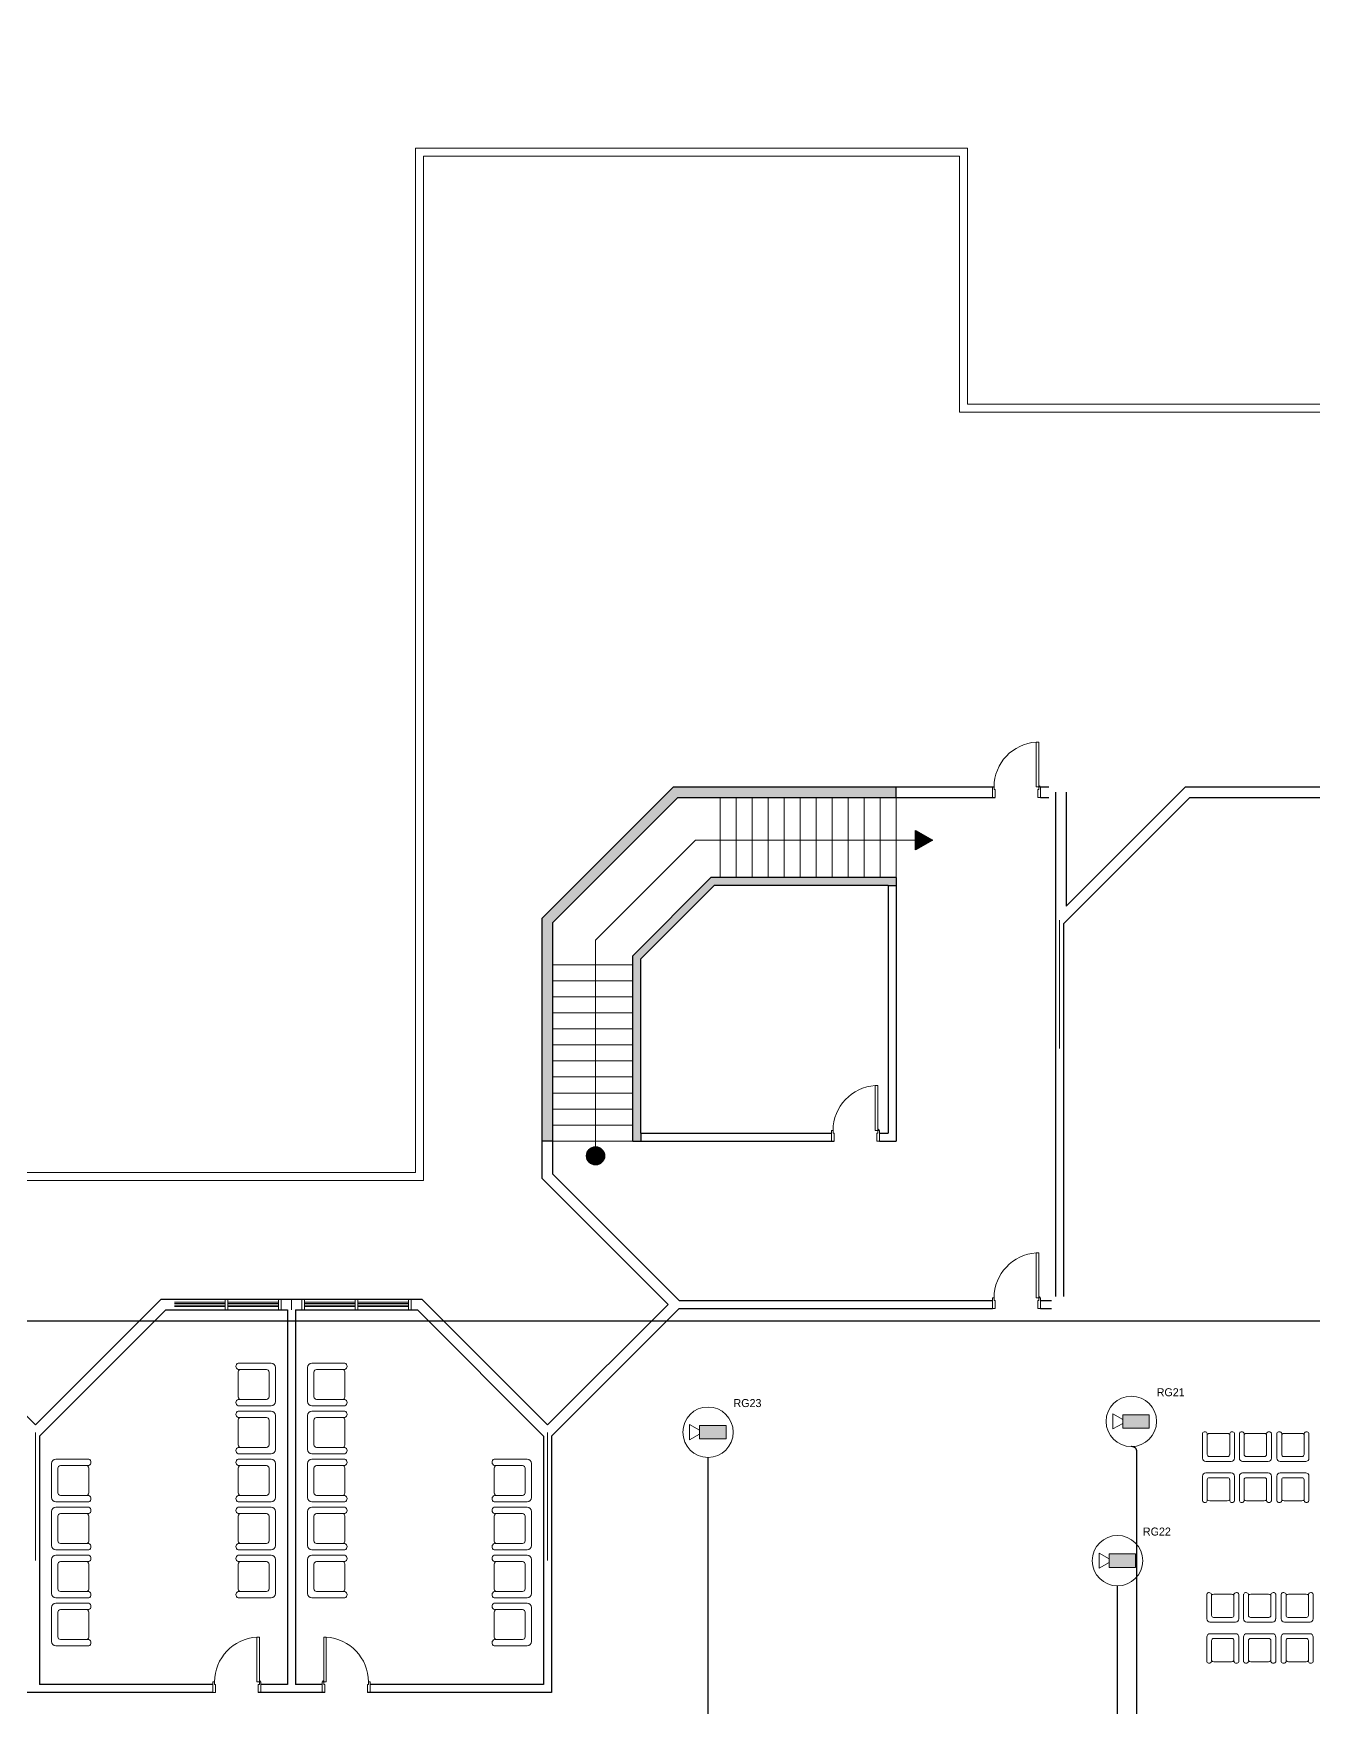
# Model space of a CAD drawing. Extents: x -59 to 582, y -1177 to 100.
# Drawn here: x 236.56 to 260.56, y -18.99 to 12.39 of the extents above; entities that cross this region are included whole.
import ezdxf
from ezdxf.enums import TextEntityAlignment as Align

# ---------------------------------------------------------------- set-up
doc = ezdxf.new("R2010")
doc.units = 0
doc.header["$LTSCALE"] = 0.15
for name, color, linetype in [('0 CCTV', 252, 'Continuous'), ('0 sockets', 252, 'Continuous'), ('AUTOINCR', 7, 'Continuous'), ('bound', 252, 'Continuous'), ('CCTV', 4, 'Continuous'), ('d1', 252, 'Continuous')]:
    doc.layers.add(name, color=color, linetype=linetype)
for name, color, linetype, lineweight in [('anal', 252, 'Continuous', 20), ('DOOR', 252, 'Continuous', 20), ('E-LT-CKT-NM', 7, 'Continuous', 30), ('elev', 252, 'Continuous', 9), ('FUR', 252, 'Continuous', 9), ('T-CCTV', 7, 'Continuous', 0), ('wall', 252, 'Continuous', 30)]:
    doc.layers.add(name, color=color, linetype=linetype, lineweight=lineweight)
doc.styles.add('SDC-TEXT-ARB', font='sdc-arb.shx')

# ---------------------------------------------------------------- blocks, each defined once
blk = doc.blocks.new('SEAT02')
at = {"layer": 'FUR'}
for p, q in [((0, 0.32), (0, -0.32)), ((0.7, 0.4), (0.08, 0.4)), ((0.12, 0.23), (0.12, -0.23)), ((0.697, 0.28), (0.17, 0.28)), ((0.7, -0.22), (0.7, 0.22)), ((0.17, -0.28), (0.697, -0.28)), ((0.08, -0.4), (0.7, -0.4))]:
    blk.add_line(p, q, dxfattribs=at)
for centre, radius, start, end in [((0.08, 0.32), 0.08, 90, 180), ((0.677, 0.341), 0.0639, 288.8562, 68.5025), ((0.17, 0.23), 0.05, 90, 180), ((0.62, 0.22), 0.08, 0, 48.5904), ((0.17, -0.23), 0.05, 180, 270), ((0.62, -0.22), 0.08, 311.4096, 0), ((0.677, -0.341), 0.0639, 291.4975, 71.1438), ((0.08, -0.32), 0.08, 180, 270)]:
    blk.add_arc(centre, radius, start, end, dxfattribs=at)
blk = doc.blocks.new('D90')
at = {"layer": 'DOOR'}
for points in [[(0.03, 0.2), (0.03, 1.04), (0.078, 1.04), (0.078, 0.2)], [(0.03, 0.2), (0, 0.2), (0, 0), (0.05, 0), (0.05, 0.15), (0.03, 0.15)], [(0.87, 0.2), (0.9, 0.2), (0.9, 0), (0.85, 0), (0.85, 0.15), (0.87, 0.15)]]:
    blk.add_lwpolyline(points, close=True, dxfattribs=at)
blk.add_circle((0.02, 0.21), 0.01, dxfattribs=at)
blk.add_arc((0.025, 0.197), 0.845, 0.2218, 86.3889, dxfattribs=at)
blk = doc.blocks.new('ARCH')
at = {"layer": 'd1'}
for points in [[(53.414, 386.1), (53.1, 386.281), (53.1, 385.919)], [(47.27, 380.185, 1), (46.93, 380.185, 1)]]:
    blk.add_hatch(color=256, dxfattribs=at).paths.add_polyline_path(points)
at = {"layer": 'wall'}
h = blk.add_hatch(color=256, dxfattribs=at)
h.paths.add_polyline_path([(52.737, 385.4), (49.263, 385.4), (47.8, 383.937), (47.8, 380.463), (47.95, 380.463), (47.95, 380.613), (47.95, 383.875), (49.325, 385.25), (52.587, 385.25), (52.737, 385.25)])
h.paths.add_polyline_path([(52.737, 387.1), (48.559, 387.1), (48.459, 387), (52.737, 387)])
h.paths.add_polyline_path([(52.737, 387), (48.459, 387), (46.4, 384.941), (46.4, 384.659), (48.641, 386.9), (52.737, 386.9)])
h.paths.add_polyline_path([(46.3, 384.559), (46.4, 384.659), (46.4, 384.941), (46.1, 384.641), (46.1, 380.463), (46.3, 380.463)])
at = {"layer": 'anal'}
for p, q in [((43.725, 387), (43.725, 399.075)), ((43.725, 399.075), (54.075, 399.075)), ((43.875, 387), (43.875, 398.925)), ((43.875, 398.925), (53.925, 398.925)), ((53.925, 394.125), (53.925, 398.925)), ((54.075, 394.275), (54.075, 399.075)), ((65.925, 394.125), (53.925, 394.125)), ((65.925, 394.275), (54.075, 394.275)), ((43.725, 379.875), (43.725, 387)), ((43.875, 379.725), (43.875, 387)), ((55.8, 382.2), (55.8, 384.6)), ((55.8, 382.2), (55.8, 384.6)), ((55.8, 382.2), (55.8, 384.6)), ((55.8, 382.2), (55.8, 384.6)), ((55.8, 382.2), (55.8, 384.6)), ((55.8, 382.2), (55.8, 384.6)), ((55.8, 382.2), (55.8, 384.6)), ((55.8, 382.2), (55.8, 384.6)), ((55.8, 382.2), (55.8, 384.6)), ((55.8, 382.2), (55.8, 384.6)), ((55.8, 382.2), (55.8, 384.6)), ((55.8, 382.2), (55.8, 384.6)), ((55.8, 382.2), (55.8, 384.6)), ((55.8, 382.2), (55.8, 384.6)), ((55.8, 382.2), (55.8, 384.6)), ((55.8, 382.2), (55.8, 384.6)), ((55.8, 382.2), (55.8, 384.6)), ((55.8, 382.2), (55.8, 384.6)), ((5.325, 379.875), (43.725, 379.875)), ((5.475, 379.725), (43.875, 379.725)), ((40.158, 377.5), (40.158, 377.3)), ((40.208, 377.5), (40.208, 377.3)), ((41.158, 377.5), (41.158, 377.3)), ((41.208, 377.5), (41.592, 377.5)), ((41.208, 377.4), (41.208, 377.5)), ((41.4, 377.5), (41.4, 377.3)), ((41.592, 377.4), (41.592, 377.5)), ((41.642, 377.5), (41.642, 377.3)), ((42.592, 377.5), (42.592, 377.3)), ((42.642, 377.5), (42.642, 377.3)), ((43.592, 377.5), (43.592, 377.3)), ((43.642, 377.4), (43.642, 377.5)), ((39.208, 377.44), (40.158, 377.44)), ((39.208, 377.415), (40.158, 377.415)), ((39.208, 377.385), (40.158, 377.385)), ((39.208, 377.36), (40.158, 377.36)), ((40.208, 377.44), (41.158, 377.44)), ((40.208, 377.415), (41.158, 377.415)), ((40.208, 377.385), (41.158, 377.385)), ((40.208, 377.36), (41.158, 377.36)), ((41.158, 377.4), (41.158, 377.3)), ((41.208, 377.4), (41.208, 377.3)), ((41.592, 377.4), (41.592, 377.3)), ((42.592, 377.44), (41.642, 377.44)), ((42.592, 377.415), (41.642, 377.415)), ((41.642, 377.4), (41.642, 377.3)), ((42.592, 377.385), (41.642, 377.385)), ((42.592, 377.36), (41.642, 377.36)), ((43.592, 377.44), (42.642, 377.44)), ((43.592, 377.415), (42.642, 377.415)), ((43.592, 377.385), (42.642, 377.385)), ((43.592, 377.36), (42.642, 377.36)), ((43.592, 377.4), (43.592, 377.3)), ((43.642, 377.4), (43.642, 377.3)), ((36.6, 372.6), (36.6, 375)), ((36.6, 372.6), (36.6, 375)), ((36.6, 372.6), (36.6, 375)), ((36.6, 372.6), (36.6, 375)), ((36.6, 372.6), (36.6, 375)), ((36.6, 372.6), (36.6, 375)), ((36.6, 372.6), (36.6, 375)), ((36.6, 372.6), (36.6, 375)), ((36.6, 372.6), (36.6, 375)), ((36.6, 372.6), (36.6, 375)), ((36.6, 372.6), (36.6, 375)), ((36.6, 372.6), (36.6, 375)), ((36.6, 372.6), (36.6, 375)), ((36.6, 372.6), (36.6, 375)), ((36.6, 372.6), (36.6, 375)), ((36.6, 372.6), (36.6, 375)), ((36.6, 372.6), (36.6, 375)), ((36.6, 372.6), (36.6, 375)), ((46.2, 372.6), (46.2, 375)), ((46.2, 372.6), (46.2, 375)), ((46.2, 372.6), (46.2, 375)), ((46.2, 372.6), (46.2, 375)), ((46.2, 372.6), (46.2, 375)), ((46.2, 372.6), (46.2, 375)), ((46.2, 372.6), (46.2, 375)), ((46.2, 372.6), (46.2, 375)), ((46.2, 372.6), (46.2, 375)), ((46.2, 372.6), (46.2, 375)), ((46.2, 372.6), (46.2, 375)), ((46.2, 372.6), (46.2, 375)), ((46.2, 372.6), (46.2, 375)), ((46.2, 372.6), (46.2, 375)), ((46.2, 372.6), (46.2, 375)), ((46.2, 372.6), (46.2, 375)), ((46.2, 372.6), (46.2, 375)), ((46.2, 372.6), (46.2, 375))]:
    blk.add_line(p, q, dxfattribs=at)
at = {"layer": 'bound', "color": 2}
blk.add_lwpolyline([(91.902, 377.348), (94.426, 377.348), (94.426, 312.722), (-14.994, 312.722), (-14.994, 377.09), (94.639, 377.09)], dxfattribs=at)
at = {"layer": 'd1'}
blk.add_lwpolyline([(53.414, 386.1), (53.1, 385.919), (53.1, 386.281)], close=True, dxfattribs=at)
blk.add_circle((47.1, 380.185), 0.17, dxfattribs=at)
at = {"layer": 'DOOR'}
for p, q in [((55.363, 387.94), (55.363, 387.1)), ((55.411, 387.94), (55.363, 387.94)), ((55.411, 387.1), (55.411, 387.94)), ((54.541, 387.1), (54.541, 386.9)), ((54.571, 387.1), (54.541, 387.1)), ((54.541, 386.9), (54.591, 386.9)), ((54.571, 387.05), (54.571, 387.1)), ((54.591, 387.05), (54.571, 387.05)), ((54.591, 386.9), (54.591, 387.05)), ((55.363, 387.1), (55.411, 387.1)), ((55.391, 387.05), (55.411, 387.05)), ((55.391, 386.9), (55.391, 387.05)), ((55.441, 386.9), (55.391, 386.9)), ((55.411, 387.05), (55.411, 387.1)), ((55.411, 387.1), (55.421, 387.1)), ((55.421, 387.1), (55.441, 387.1)), ((55.441, 387.1), (55.441, 386.9)), ((52.344, 381.503), (52.344, 380.663)), ((52.393, 381.503), (52.344, 381.503)), ((52.393, 380.663), (52.393, 381.503)), ((51.523, 380.663), (51.523, 380.463)), ((51.553, 380.663), (51.523, 380.663)), ((51.553, 380.613), (51.553, 380.663)), ((51.573, 380.613), (51.553, 380.613)), ((51.573, 380.463), (51.573, 380.613)), ((52.344, 380.663), (52.393, 380.663)), ((52.373, 380.613), (52.393, 380.613)), ((52.373, 380.463), (52.373, 380.613)), ((52.393, 380.613), (52.393, 380.663)), ((52.393, 380.663), (52.423, 380.663)), ((52.423, 380.663), (52.423, 380.463)), ((51.523, 380.463), (51.573, 380.463)), ((52.423, 380.463), (52.373, 380.463)), ((55.411, 378.365), (55.363, 378.365)), ((55.363, 378.365), (55.363, 377.525)), ((55.411, 377.525), (55.411, 378.365)), ((54.571, 377.525), (54.541, 377.525)), ((54.541, 377.525), (54.541, 377.325)), ((54.571, 377.475), (54.571, 377.525)), ((54.591, 377.475), (54.571, 377.475)), ((54.591, 377.325), (54.591, 377.475)), ((55.363, 377.525), (55.411, 377.525)), ((55.391, 377.325), (55.391, 377.475)), ((55.391, 377.475), (55.411, 377.475)), ((55.411, 377.525), (55.441, 377.525)), ((55.411, 377.475), (55.411, 377.525)), ((55.441, 377.525), (55.441, 377.325)), ((54.541, 377.325), (54.591, 377.325)), ((55.441, 377.325), (55.391, 377.325))]:
    blk.add_line(p, q, dxfattribs=at)
for centre in [(55.421, 387.11), (52.403, 380.673), (55.421, 377.535)]:
    blk.add_circle(centre, 0.01, dxfattribs=at)
for centre in [(55.416, 387.097), (52.398, 380.659), (55.416, 377.522)]:
    blk.add_arc(centre, 0.845, 93.6111, 179.7782, dxfattribs=at)
at = {"layer": 'elev'}
for p, q in [((49.437, 385.4), (49.437, 386.9)), ((49.737, 385.4), (49.737, 386.9)), ((50.037, 385.4), (50.037, 386.9)), ((50.337, 385.4), (50.337, 386.9)), ((50.637, 385.4), (50.637, 386.9)), ((50.937, 385.4), (50.937, 386.9)), ((51.237, 385.4), (51.237, 386.9)), ((51.537, 385.4), (51.537, 386.9)), ((51.837, 385.4), (51.837, 386.9)), ((52.137, 385.4), (52.137, 386.9)), ((52.437, 385.4), (52.437, 386.9)), ((52.737, 385.4), (52.737, 386.9)), ((48.973, 386.1), (47.1, 384.227)), ((53.4, 386.1), (48.973, 386.1)), ((47.1, 380.185), (47.1, 384.227)), ((47.8, 383.763), (46.3, 383.763)), ((47.8, 383.463), (46.3, 383.463)), ((47.8, 383.163), (46.3, 383.163)), ((47.8, 382.863), (46.3, 382.863)), ((47.8, 382.563), (46.3, 382.563)), ((47.8, 382.263), (46.3, 382.263)), ((47.8, 381.963), (46.3, 381.963)), ((47.8, 381.663), (46.3, 381.663)), ((47.8, 381.363), (46.3, 381.363)), ((47.8, 381.063), (46.3, 381.063)), ((47.8, 380.763), (46.3, 380.763)), ((47.8, 380.463), (46.3, 380.463))]:
    blk.add_line(p, q, dxfattribs=at)
at = {"layer": 'FUR'}
for p, q in [((58.478, 374.984), (58.478, 374.519)), ((58.568, 374.982), (58.568, 374.587)), ((58.943, 374.984), (58.613, 374.984)), ((58.988, 374.587), (58.988, 374.982)), ((59.078, 374.519), (59.078, 374.984)), ((59.17, 374.984), (59.17, 374.519)), ((59.26, 374.982), (59.26, 374.587)), ((59.635, 374.984), (59.305, 374.984)), ((59.68, 374.587), (59.68, 374.982)), ((59.77, 374.519), (59.77, 374.984)), ((59.874, 374.984), (59.874, 374.519)), ((59.964, 374.982), (59.964, 374.587)), ((60.339, 374.984), (60.009, 374.984)), ((60.384, 374.587), (60.384, 374.982)), ((60.474, 374.519), (60.474, 374.984)), ((58.538, 374.459), (59.018, 374.459)), ((58.605, 374.549), (58.95, 374.549)), ((59.23, 374.459), (59.71, 374.459)), ((59.297, 374.549), (59.642, 374.549)), ((59.934, 374.459), (60.414, 374.459)), ((60.001, 374.549), (60.346, 374.549)), ((58.478, 373.718), (58.478, 374.183)), ((58.538, 374.243), (59.018, 374.243)), ((58.568, 373.72), (58.568, 374.115)), ((58.605, 374.153), (58.95, 374.153)), ((58.988, 374.115), (58.988, 373.72)), ((59.078, 374.183), (59.078, 373.718)), ((59.17, 373.718), (59.17, 374.183)), ((59.23, 374.243), (59.71, 374.243)), ((59.26, 373.72), (59.26, 374.115)), ((59.297, 374.153), (59.642, 374.153)), ((59.68, 374.115), (59.68, 373.72)), ((59.77, 374.183), (59.77, 373.718)), ((59.874, 373.718), (59.874, 374.183)), ((59.934, 374.243), (60.414, 374.243)), ((59.964, 373.72), (59.964, 374.115)), ((60.001, 374.153), (60.346, 374.153)), ((60.384, 374.115), (60.384, 373.72)), ((60.474, 374.183), (60.474, 373.718)), ((58.943, 373.718), (58.613, 373.718)), ((59.635, 373.718), (59.305, 373.718)), ((60.339, 373.718), (60.009, 373.718)), ((58.558, 371.969), (58.558, 371.504)), ((58.648, 371.967), (58.648, 371.572)), ((59.023, 371.969), (58.693, 371.969)), ((59.068, 371.572), (59.068, 371.967)), ((59.158, 371.504), (59.158, 371.969)), ((59.25, 371.969), (59.25, 371.504)), ((59.34, 371.967), (59.34, 371.572)), ((59.715, 371.969), (59.385, 371.969)), ((59.76, 371.572), (59.76, 371.967)), ((59.85, 371.504), (59.85, 371.969)), ((59.954, 371.969), (59.954, 371.504)), ((60.044, 371.967), (60.044, 371.572)), ((60.419, 371.969), (60.089, 371.969)), ((60.464, 371.572), (60.464, 371.967)), ((60.554, 371.504), (60.554, 371.969)), ((58.686, 371.534), (59.031, 371.534)), ((59.378, 371.534), (59.723, 371.534)), ((60.082, 371.534), (60.427, 371.534)), ((58.618, 371.444), (59.098, 371.444)), ((58.618, 371.228), (59.098, 371.228)), ((59.31, 371.444), (59.79, 371.444)), ((59.31, 371.228), (59.79, 371.228)), ((60.014, 371.444), (60.494, 371.444)), ((60.014, 371.228), (60.494, 371.228)), ((58.558, 370.703), (58.558, 371.168)), ((58.648, 370.705), (58.648, 371.101)), ((58.686, 371.138), (59.031, 371.138)), ((59.068, 371.101), (59.068, 370.705)), ((59.158, 371.168), (59.158, 370.703)), ((59.25, 370.703), (59.25, 371.168)), ((59.34, 370.705), (59.34, 371.101)), ((59.378, 371.138), (59.723, 371.138)), ((59.76, 371.101), (59.76, 370.705)), ((59.85, 371.168), (59.85, 370.703)), ((59.954, 370.703), (59.954, 371.168)), ((60.044, 370.705), (60.044, 371.101)), ((60.082, 371.138), (60.427, 371.138)), ((60.464, 371.101), (60.464, 370.705)), ((60.554, 371.168), (60.554, 370.703)), ((59.023, 370.703), (58.693, 370.703)), ((59.715, 370.703), (59.385, 370.703)), ((60.419, 370.703), (60.089, 370.703))]:
    blk.add_line(p, q, dxfattribs=at)
for centre, major_axis, start_param, end_param in [((58.522, 374.967), (-0.0339, 0.0339), 4.256093, 6.69338), ((58.613, 374.924), (-0.0424, 0.0424), -0.785398, 0.062664), ((58.943, 374.924), (0.0424, 0.0424), 6.220521, 7.068583), ((59.033, 374.967), (0.0339, 0.0339), 5.87299, 8.310278), ((59.214, 374.967), (-0.0339, 0.0339), 4.256093, 6.69338), ((59.305, 374.924), (-0.0424, 0.0424), -0.785398, 0.062664), ((59.635, 374.924), (0.0424, 0.0424), 6.220521, 7.068583), ((59.725, 374.967), (0.0339, 0.0339), 5.87299, 8.310278), ((59.918, 374.967), (-0.0339, 0.0339), 4.256093, 6.69338), ((60.009, 374.924), (-0.0424, 0.0424), -0.785398, 0.062664), ((60.339, 374.924), (0.0424, 0.0424), 6.220521, 7.068583), ((60.429, 374.967), (0.0339, 0.0339), 5.87299, 8.310278), ((58.538, 374.519), (-0.0424, 0.0424), 0.785398, 2.356194), ((58.605, 374.587), (0.0265, 0.0265), 2.356194, 3.926991), ((58.95, 374.587), (0.0265, 0.0265), 3.926991, 5.497787), ((59.018, 374.519), (0.0424, 0.0424), 3.926991, 5.497787), ((59.23, 374.519), (-0.0424, 0.0424), 0.785398, 2.356194), ((59.297, 374.587), (0.0265, 0.0265), 2.356194, 3.926991), ((59.642, 374.587), (0.0265, 0.0265), 3.926991, 5.497787), ((59.71, 374.519), (0.0424, 0.0424), 3.926991, 5.497787), ((59.934, 374.519), (-0.0424, 0.0424), 0.785398, 2.356194), ((60.001, 374.587), (0.0265, 0.0265), 2.356194, 3.926991), ((60.346, 374.587), (0.0265, 0.0265), 3.926991, 5.497787), ((60.414, 374.519), (0.0424, 0.0424), 3.926991, 5.497787), ((58.603, 371.952), (-0.0339, 0.0339), 4.256093, 6.69338), ((58.693, 371.909), (-0.0424, 0.0424), -0.785398, 0.062664), ((59.023, 371.909), (0.0424, 0.0424), 6.220521, 7.068583), ((59.114, 371.952), (0.0339, 0.0339), 5.87299, 8.310278), ((59.295, 371.952), (-0.0339, 0.0339), 4.256093, 6.69338), ((59.385, 371.909), (-0.0424, 0.0424), -0.785398, 0.062664), ((59.715, 371.909), (0.0424, 0.0424), 6.220521, 7.068583), ((59.806, 371.952), (0.0339, 0.0339), 5.87299, 8.310278), ((59.999, 371.952), (-0.0339, 0.0339), 4.256093, 6.69338), ((60.089, 371.909), (-0.0424, 0.0424), -0.785398, 0.062664), ((60.419, 371.909), (0.0424, 0.0424), 6.220521, 7.068583), ((60.509, 371.952), (0.0339, 0.0339), 5.87299, 8.310278), ((58.686, 371.572), (0.0265, 0.0265), 2.356194, 3.926991), ((59.031, 371.572), (0.0265, 0.0265), 3.926991, 5.497787), ((59.378, 371.572), (0.0265, 0.0265), 2.356194, 3.926991), ((59.723, 371.572), (0.0265, 0.0265), 3.926991, 5.497787), ((60.082, 371.572), (0.0265, 0.0265), 2.356194, 3.926991), ((60.427, 371.572), (0.0265, 0.0265), 3.926991, 5.497787), ((58.618, 371.504), (-0.0424, 0.0424), 0.785398, 2.356194), ((59.098, 371.504), (0.0424, 0.0424), 3.926991, 5.497787), ((59.31, 371.504), (-0.0424, 0.0424), 0.785398, 2.356194), ((59.79, 371.504), (0.0424, 0.0424), 3.926991, 5.497787), ((60.014, 371.504), (-0.0424, 0.0424), 0.785398, 2.356194), ((60.494, 371.504), (0.0424, 0.0424), 3.926991, 5.497787)]:
    blk.add_ellipse(centre, major_axis=major_axis, ratio=1, start_param=start_param, end_param=end_param, dxfattribs=at)
at = {"layer": 'FUR', "extrusion": (0, 0, -1)}
for centre, major_axis, start_param, end_param in [((58.538, 374.183), (0.0424, 0.0424), 3.926991, 5.497787), ((58.605, 374.115), (0.0265, 0.0265), 3.926991, 5.497787), ((58.95, 374.115), (0.0265, 0.0265), -0.785398, 0.785398), ((59.018, 374.183), (-0.0424, 0.0424), 0.785398, 2.356194), ((59.23, 374.183), (0.0424, 0.0424), 3.926991, 5.497787), ((59.297, 374.115), (0.0265, 0.0265), 3.926991, 5.497787), ((59.642, 374.115), (0.0265, 0.0265), -0.785398, 0.785398), ((59.71, 374.183), (-0.0424, 0.0424), 0.785398, 2.356194), ((59.934, 374.183), (0.0424, 0.0424), 3.926991, 5.497787), ((60.001, 374.115), (0.0265, 0.0265), 3.926991, 5.497787), ((60.346, 374.115), (0.0265, 0.0265), -0.785398, 0.785398), ((60.414, 374.183), (-0.0424, 0.0424), 0.785398, 2.356194), ((58.522, 373.735), (0.0339, 0.0339), 1.1145, 3.551788), ((58.613, 373.778), (0.0424, 0.0424), 2.356194, 3.204257), ((58.943, 373.778), (-0.0424, 0.0424), 3.078929, 3.926991), ((59.033, 373.735), (-0.0339, 0.0339), 2.731397, 5.168685), ((59.214, 373.735), (0.0339, 0.0339), 1.1145, 3.551788), ((59.305, 373.778), (0.0424, 0.0424), 2.356194, 3.204257), ((59.635, 373.778), (-0.0424, 0.0424), 3.078929, 3.926991), ((59.725, 373.735), (-0.0339, 0.0339), 2.731397, 5.168685), ((59.918, 373.735), (0.0339, 0.0339), 1.1145, 3.551788), ((60.009, 373.778), (0.0424, 0.0424), 2.356194, 3.204257), ((60.339, 373.778), (-0.0424, 0.0424), 3.078929, 3.926991), ((60.429, 373.735), (-0.0339, 0.0339), 2.731397, 5.168685), ((58.618, 371.168), (0.0424, 0.0424), 3.926991, 5.497787), ((59.098, 371.168), (-0.0424, 0.0424), 0.785398, 2.356194), ((59.31, 371.168), (0.0424, 0.0424), 3.926991, 5.497787), ((59.79, 371.168), (-0.0424, 0.0424), 0.785398, 2.356194), ((60.014, 371.168), (0.0424, 0.0424), 3.926991, 5.497787), ((60.494, 371.168), (-0.0424, 0.0424), 0.785398, 2.356194), ((58.686, 371.101), (0.0265, 0.0265), 3.926991, 5.497787), ((59.031, 371.101), (0.0265, 0.0265), -0.785398, 0.785398), ((59.378, 371.101), (0.0265, 0.0265), 3.926991, 5.497787), ((59.723, 371.101), (0.0265, 0.0265), -0.785398, 0.785398), ((60.082, 371.101), (0.0265, 0.0265), 3.926991, 5.497787), ((60.427, 371.101), (0.0265, 0.0265), -0.785398, 0.785398), ((58.603, 370.721), (0.0339, 0.0339), 1.1145, 3.551788), ((58.693, 370.763), (0.0424, 0.0424), 2.356194, 3.204257), ((59.023, 370.763), (-0.0424, 0.0424), 3.078929, 3.926991), ((59.114, 370.721), (-0.0339, 0.0339), 2.731397, 5.168685), ((59.295, 370.721), (0.0339, 0.0339), 1.1145, 3.551788), ((59.385, 370.763), (0.0424, 0.0424), 2.356194, 3.204257), ((59.715, 370.763), (-0.0424, 0.0424), 3.078929, 3.926991), ((59.806, 370.721), (-0.0339, 0.0339), 2.731397, 5.168685), ((59.999, 370.721), (0.0339, 0.0339), 1.1145, 3.551788), ((60.089, 370.763), (0.0424, 0.0424), 2.356194, 3.204257), ((60.419, 370.763), (-0.0424, 0.0424), 3.078929, 3.926991), ((60.509, 370.721), (-0.0339, 0.0339), 2.731397, 5.168685)]:
    blk.add_ellipse(centre, major_axis=major_axis, ratio=1, start_param=start_param, end_param=end_param, dxfattribs=at)
at = {"layer": 'wall'}
for p, q in [((46.1, 384.641), (48.559, 387.1)), ((46.3, 384.559), (48.641, 386.9)), ((48.559, 387.1), (54.571, 387.1)), ((48.641, 386.9), (54.591, 386.9)), ((52.737, 386.9), (52.737, 387.1)), ((55.411, 387.1), (55.421, 387.1)), ((55.441, 387.1), (55.6, 387.1)), ((55.441, 386.9), (55.6, 386.9)), ((55.725, 387), (55.725, 384.6)), ((55.875, 384.534), (58.241, 386.9)), ((55.925, 384.866), (58.159, 387.1)), ((55.925, 387), (55.925, 384.866)), ((58.159, 387.1), (65.25, 387.1)), ((58.241, 386.9), (65.25, 386.9)), ((49.263, 385.4), (47.8, 383.937)), ((52.737, 385.4), (49.263, 385.4)), ((52.737, 385.4), (52.737, 380.463)), ((49.325, 385.25), (47.95, 383.875)), ((52.587, 385.25), (49.325, 385.25)), ((52.587, 385.25), (52.587, 380.613)), ((52.587, 385.25), (52.737, 385.25)), ((46.1, 379.759), (46.1, 384.641)), ((46.3, 379.841), (46.3, 384.559)), ((55.725, 384.666), (55.725, 377.55)), ((55.875, 384.534), (55.875, 377.55)), ((47.8, 380.463), (47.8, 383.937)), ((47.95, 380.613), (47.95, 383.875)), ((47.95, 380.613), (51.523, 380.613)), ((47.95, 380.613), (47.95, 380.463)), ((52.423, 380.613), (52.587, 380.613)), ((46.3, 380.463), (46.1, 380.463)), ((47.8, 380.463), (51.573, 380.463)), ((52.423, 380.463), (52.737, 380.463)), ((48.459, 377.4), (46.1, 379.759)), ((48.666, 377.475), (46.3, 379.841)), ((34.241, 377.5), (36.6, 375.141)), ((36.6, 375.141), (38.959, 377.5)), ((38.959, 377.5), (43.841, 377.5)), ((43.841, 377.5), (46.2, 375.141)), ((48.666, 377.475), (54.541, 377.475)), ((55.441, 377.475), (55.65, 377.475)), ((36.675, 374.934), (39.041, 377.3)), ((39.041, 377.3), (41.325, 377.3)), ((41.325, 377.3), (41.325, 370.275)), ((41.475, 377.3), (41.475, 370.275)), ((41.475, 377.3), (43.759, 377.3)), ((43.759, 377.3), (46.125, 374.934)), ((46.2, 375.141), (48.459, 377.4)), ((46.275, 374.934), (48.666, 377.325)), ((48.666, 377.325), (54.541, 377.325)), ((55.441, 377.325), (55.65, 377.325)), ((36.675, 374.934), (36.675, 370.275)), ((46.125, 374.934), (46.125, 370.275)), ((46.275, 374.934), (46.275, 370.125)), ((39.927, 370.275), (36.675, 370.275)), ((41.325, 370.275), (40.827, 370.275)), ((41.973, 370.275), (41.475, 370.275)), ((46.125, 370.275), (42.873, 370.275)), ((39.927, 370.125), (30.873, 370.125)), ((42.023, 370.125), (40.777, 370.125)), ((46.275, 370.125), (42.823, 370.125))]:
    blk.add_line(p, q, dxfattribs=at)
at = {"layer": 'DOOR', "xscale": -1, "rotation": 359.9999999991272}
blk.add_blockref('D90', (40.827, 370.125), dxfattribs=at)
at = {"layer": 'DOOR'}
blk.add_blockref('D90', (41.973, 370.125), dxfattribs=at)
at = {"layer": 'wall', "xscale": -1}
for p in [(41.1, 375.9), (41.1, 375), (41.1, 374.1), (45.9, 374.1), (41.1, 373.2), (45.9, 373.2), (41.1, 372.3), (45.9, 372.3), (45.9, 371.4)]:
    blk.add_blockref('SEAT02', p, dxfattribs=at)
at = {"layer": 'wall'}
for p in [(41.7, 375.9), (41.7, 375), (36.9, 374.1), (41.7, 374.1), (36.9, 373.2), (41.7, 373.2), (36.9, 372.3), (41.7, 372.3), (36.9, 371.4)]:
    blk.add_blockref('SEAT02', p, dxfattribs=at)
blk = doc.blocks.new('LEGEND_dwg_CCTV DOME-1155345-TELECOMMUNICATION LEGEND_ GENERAL NOTES _SYMBOLS _ ABBREVIATIONS')
at = {"layer": 'T-CCTV'}
blk.add_hatch(color=256, dxfattribs=at).paths.add_polyline_path([(255, -95), (-120, -95), (-120, 95), (255, 95)], flags=0)
at = {"layer": 'T-CCTV', "flags": 128}
for points in [[(-120, 28), (-262, 108), (-262, -108), (-120, -28)], [(255, -95), (255, 95), (-120, 95), (-120, -95), (255, -95)]]:
    blk.add_lwpolyline(points, dxfattribs=at)
at = {"layer": 'T-CCTV'}
blk.add_circle((0, 0), 358, dxfattribs=at)
blk = doc.blocks.new('RG CAMERA')
at = {"layer": 'CCTV', "xscale": 1.150579243575653, "yscale": 1.150579243575653, "zscale": 1.150579243575653}
blk.add_blockref('LEGEND_dwg_CCTV DOME-1155345-TELECOMMUNICATION LEGEND_ GENERAL NOTES _SYMBOLS _ ABBREVIATIONS', (0, 0), dxfattribs=at)
at = {"layer": 'E-LT-CKT-NM', "style": 'SDC-TEXT-ARB'}
blk.add_attdef('RG', (-318, 445), '', height=326, dxfattribs=at)
blk = doc.blocks.new('EE')
at = {"layer": '0 sockets'}
h = blk.add_hatch(color=6, dxfattribs=at)
h.dxf.hatch_style = 1
h.paths.add_polyline_path([(582.394, 81.841), (-59.115, 81.841), (-59.115, -114.582), (582.394, -114.582)])
h.paths.add_polyline_path([(577.394, 76.841), (577.394, -109.582), (-54.115, -109.582), (-54.115, 76.841)], flags=16)
h.paths.add_polyline_path([(408.026, -15.139, -1), (406.517, -15.139, -1)], flags=0)
h.paths.add_polyline_path([(457.783, -31.119, 0.414214), (457.683, -31.019), (444.311, -31.019, 0.414214), (444.211, -31.119), (444.211, -48.447), (415.834, -48.447), (415.834, -19.483), (417.425, -19.483, 0.414214), (417.525, -19.383), (417.525, -15.239, 0.414214), (417.425, -15.139), (407.274, -15.139), (407.271, -15.893), (407.271, -15.139), (417.525, -15.139), (417.525, -19.483), (415.934, -19.483, 0.414214), (415.834, -19.583), (415.834, -48.347, 0.414214), (415.934, -48.447), (444.111, -48.447, 0.414214), (444.211, -48.347), (444.211, -31.019), (457.783, -31.019)], flags=0)
h.paths.add_polyline_path([(244.611, -46.068), (244.611, -46.014), (244.523, -46.014, -0.279526)], flags=0)
h.paths.add_polyline_path([(404.69, 26.947), (525.035, 26.947), (525.035, 46.285), (404.69, 46.285)], flags=8)
h.paths.add_polyline_path([(202.644, 24.078), (289.319, 24.078), (289.319, 38.411), (202.644, 38.411)], flags=8)
h.paths.add_polyline_path([(30.92, 26.429), (112.59, 26.429), (112.59, 40.761), (30.92, 40.761)], flags=8)
h.paths.add_polyline_path([(441.881, -10.206), (442.216, -10.206), (442.216, -9.756), (441.881, -9.756)], flags=8)
h.paths.add_polyline_path([(422.272, -10.246), (422.622, -10.246), (422.622, -9.796), (422.272, -9.796)], flags=8)
h.paths.add_polyline_path([(406.509, -14.41), (406.859, -14.41), (406.859, -13.96), (406.509, -13.96)], flags=8)
h.paths.add_polyline_path([(406.21, -35.713), (406.546, -35.713), (406.546, -35.263), (406.21, -35.263)], flags=8)
h.paths.add_polyline_path([(422.841, -60.607), (423.191, -60.607), (423.191, -60.157), (422.841, -60.157)], flags=8)
h.paths.add_polyline_path([(442.391, -60.84), (442.755, -60.84), (442.755, -60.39), (442.391, -60.39)], flags=8)
h.paths.add_polyline_path([(456.844, -54.1), (457.194, -54.1), (457.194, -53.65), (456.844, -53.65)], flags=8)
h.paths.add_polyline_path([(470.858, -50.81), (471.208, -50.81), (471.208, -50.36), (470.858, -50.36)], flags=8)
h.paths.add_polyline_path([(490.123, -50.756), (490.345, -50.756), (490.345, -50.306), (490.123, -50.306)], flags=8)
h.paths.add_polyline_path([(225.509, -20.343), (226.134, -20.343), (226.134, -20.118), (225.509, -20.118)], flags=8)
h.paths.add_polyline_path([(233.7, -19.938), (234.325, -19.938), (234.325, -19.713), (233.7, -19.713)], flags=8)
h.paths.add_polyline_path([(241.875, -19.552), (242.5, -19.552), (242.5, -19.327), (241.875, -19.327)], flags=8)
h.paths.add_polyline_path([(245.171, -24.632), (245.796, -24.632), (245.796, -24.407), (245.171, -24.407)], flags=8)
h.paths.add_polyline_path([(247.813, -19.255), (248.438, -19.255), (248.438, -19.03), (247.813, -19.03)], flags=8)
h.paths.add_polyline_path([(249.648, -13.387), (250.273, -13.387), (250.273, -13.162), (249.648, -13.162)], flags=8)
h.paths.add_polyline_path([(257.323, -15.794), (257.948, -15.794), (257.948, -15.569), (257.323, -15.569)], flags=8)
h.paths.add_polyline_path([(257.582, -13.183), (258.157, -13.183), (258.157, -12.958), (257.582, -12.958)], flags=8)
h.paths.add_polyline_path([(264.064, -13.101), (264.664, -13.101), (264.664, -12.876), (264.064, -12.876)], flags=8)
h.paths.add_polyline_path([(288.789, -40.902), (289.364, -40.902), (289.364, -40.677), (288.789, -40.677)], flags=8)
h.paths.add_polyline_path([(280.687, -41.005), (281.262, -41.005), (281.262, -40.78), (280.687, -40.78)], flags=8)
h.paths.add_polyline_path([(270.864, -40.875), (271.439, -40.875), (271.439, -40.65), (270.864, -40.65)], flags=8)
h.paths.add_polyline_path([(261.434, -40.771), (262.009, -40.771), (262.009, -40.546), (261.434, -40.546)], flags=8)
h.paths.add_polyline_path([(254.764, -40.853), (255.339, -40.853), (255.339, -40.628), (254.764, -40.628)], flags=8)
h.paths.add_polyline_path([(247.008, -40.845), (247.583, -40.845), (247.583, -40.62), (247.008, -40.62)], flags=8)
h.paths.add_polyline_path([(245.852, -36.479), (246.427, -36.479), (246.427, -36.254), (245.852, -36.254)], flags=8)
h.paths.add_polyline_path([(243.934, -41.639), (244.509, -41.639), (244.509, -41.414), (243.934, -41.414)], flags=8)
h.paths.add_polyline_path([(245.534, -46.587), (246.059, -46.587), (246.059, -46.362), (245.534, -46.362)], flags=8)
h.paths.add_polyline_path([(245.361, -51.832), (245.911, -51.832), (245.911, -51.607), (245.361, -51.607)], flags=8)
h.paths.add_polyline_path([(239.721, -52.272), (240.321, -52.272), (240.321, -52.047), (239.721, -52.047)], flags=8)
h.paths.add_polyline_path([(232.069, -52.917), (232.669, -52.917), (232.669, -52.692), (232.069, -52.692)], flags=8)
h.paths.add_polyline_path([(225.559, -53.646), (226.159, -53.646), (226.159, -53.421), (225.559, -53.421)], flags=8)
h.paths.add_polyline_path([(227.614, -48.128), (228.214, -48.128), (228.214, -47.903), (227.614, -47.903)], flags=8)
h.paths.add_polyline_path([(219.528, -49.489), (220.128, -49.489), (220.128, -49.264), (219.528, -49.264)], flags=8)
h.paths.add_polyline_path([(217.77, -44.284), (218.37, -44.284), (218.37, -44.059), (217.77, -44.059)], flags=8)
h.paths.add_polyline_path([(216.443, -34.713), (217.043, -34.713), (217.043, -34.488), (216.443, -34.488)], flags=8)
h.paths.add_polyline_path([(216.799, -27.091), (217.399, -27.091), (217.399, -26.866), (216.799, -26.866)], flags=8)
h.paths.add_polyline_path([(216.729, -21.755), (217.279, -21.755), (217.279, -21.53), (216.729, -21.53)], flags=8)
h.paths.add_polyline_path([(84.862, -42.445), (85.387, -42.445), (85.387, -42.22), (84.862, -42.22)], flags=8)
h.paths.add_polyline_path([(82.46, -48.761), (83.01, -48.761), (83.01, -48.536), (82.46, -48.536)], flags=8)
h.paths.add_polyline_path([(78.417, -48.71), (78.942, -48.71), (78.942, -48.485), (78.417, -48.485)], flags=8)
h.paths.add_polyline_path([(75.547, -42.452), (76.072, -42.452), (76.072, -42.227), (75.547, -42.227)], flags=8)
h.paths.add_polyline_path([(74.019, -42.418), (74.544, -42.418), (74.544, -42.193), (74.019, -42.193)], flags=8)
h.paths.add_polyline_path([(72.86, -48.761), (73.385, -48.761), (73.385, -48.536), (72.86, -48.536)], flags=8)
h.paths.add_polyline_path([(68.651, -48.707), (69.176, -48.707), (69.176, -48.482), (68.651, -48.482)], flags=8)
h.paths.add_polyline_path([(69.271, -42.456), (69.796, -42.456), (69.796, -42.231), (69.271, -42.231)], flags=8)
h.paths.add_polyline_path([(65.66, -42.443), (66.185, -42.443), (66.185, -42.218), (65.66, -42.218)], flags=8)
h.paths.add_polyline_path([(63.354, -48.708), (63.879, -48.708), (63.879, -48.483), (63.354, -48.483)], flags=8)
h.paths.add_polyline_path([(58.957, -48.718), (59.432, -48.718), (59.432, -48.493), (58.957, -48.493)], flags=8)
h.paths.add_polyline_path([(56.584, -43.041), (57.084, -43.041), (57.084, -42.816), (56.584, -42.816)], flags=8)
h.paths.add_polyline_path([(55.215, -39.312), (55.765, -39.312), (55.765, -39.087), (55.215, -39.087)], flags=8)
h.paths.add_polyline_path([(47.25, -39.118), (47.8, -39.118), (47.8, -38.893), (47.25, -38.893)], flags=8)
h.paths.add_polyline_path([(36.681, -56.177), (37.231, -56.177), (37.231, -55.952), (36.681, -55.952)], flags=8)
h.paths.add_polyline_path([(28.093, -56.08), (28.643, -56.08), (28.643, -55.855), (28.093, -55.855)], flags=8)
h.paths.add_polyline_path([(11.224, -49.617), (11.774, -49.617), (11.774, -49.392), (11.224, -49.392)], flags=8)
h.paths.add_polyline_path([(15.154, -39.272), (15.704, -39.272), (15.704, -39.047), (15.154, -39.047)], flags=8)
h.paths.add_polyline_path([(15.215, -30.394), (15.765, -30.394), (15.765, -30.169), (15.215, -30.169)], flags=8)
h.paths.add_polyline_path([(12.584, -22.24), (13.134, -22.24), (13.134, -22.015), (12.584, -22.015)], flags=8)
h.paths.add_polyline_path([(13.44, -29.574), (13.94, -29.574), (13.94, -29.349), (13.44, -29.349)], flags=8)

msp = doc.modelspace()

# ---------------------------------------------------------------- linework, layer by layer
at = {"layer": '0 sockets', "color": 4}
for points in [[(257.183, -35.012), (257.183, -31.63, 0.414214), (257.083, -31.53), (244.911, -31.53, 0.414214), (244.811, -31.63), (244.811, -48.757, -0.414214), (244.711, -48.857), (215.534, -48.857, -0.414214), (215.434, -48.757), (215.434, -19.594, -0.414214), (215.534, -19.494), (257.15, -19.494, 0.414214), (257.25, -19.394), (257.25, -14.195, 0.414214), (257.15, -14.095), (257.144, -14.095)], [(256.983, -35.012), (256.983, -31.83, 0.414214), (256.883, -31.73), (245.111, -31.73, 0.414214), (245.011, -31.83), (245.011, -48.957, -0.414214), (244.911, -49.057), (215.334, -49.057, -0.414214), (215.234, -48.957), (215.234, -19.394, -0.414214), (215.334, -19.294), (249.109, -19.294, 0.414214), (249.209, -19.194), (249.209, -14.298)], [(257.083, -35.012), (257.083, -31.73, 0.414214), (256.983, -31.63), (245.011, -31.63, 0.414214), (244.911, -31.73), (244.911, -48.857, -0.414214), (244.811, -48.957), (215.434, -48.957, -0.414214), (215.334, -48.857), (215.334, -19.494, -0.414214), (215.434, -19.394), (256.785, -19.394, 0.414214), (256.885, -19.294), (256.885, -16.706)]]:
    msp.add_lwpolyline(points, format="xyb", dxfattribs=at)

# ---------------------------------------------------------------- block references
at = {"layer": '0 CCTV', "color": 2}
ref = msp.add_blockref('RG CAMERA', (257.144, -13.622), dxfattribs=dict(at, xscale=0.001147, yscale=0.001147, zscale=0.001147))
ref.add_attrib('RG', 'RG', (256.779, -13.111), dxfattribs={"layer": 'E-LT-CKT-NM', "height": 0.00374, "style": 'SDC-TEXT-ARB'})
ref = msp.add_blockref('RG CAMERA', (249.209, -13.825), dxfattribs=dict(at, xscale=0.001147, yscale=0.001147, zscale=0.001147))
ref.add_attrib('RG', 'RG', (248.845, -13.315), dxfattribs={"layer": 'E-LT-CKT-NM', "height": 0.00374, "style": 'SDC-TEXT-ARB'})
ref = msp.add_blockref('RG CAMERA', (256.885, -16.233), dxfattribs=dict(at, xscale=0.001147, yscale=0.001147, zscale=0.001147))
ref.add_attrib('RG', 'RG', (256.52, -15.722), dxfattribs={"layer": 'E-LT-CKT-NM', "height": 0.00374, "style": 'SDC-TEXT-ARB'})
at = {"layer": '0 sockets', "color": 3}
for name, p in [('EE', (0, 0)), ('ARCH', (200, -388.83))]:
    msp.add_blockref(name, p, dxfattribs=at)

# ---------------------------------------------------------------- texts
at = {"layer": 'AUTOINCR', "color": 1}
for s, p in [('RG21', (257.62, -13.196)), ('RG23', (249.686, -13.399)), ('RG22', (257.361, -15.807))]:
    msp.add_text(s, height=0.15, dxfattribs=at).set_placement(p, align=Align.BOTTOM_LEFT)

doc.saveas('drawing.dxf')
